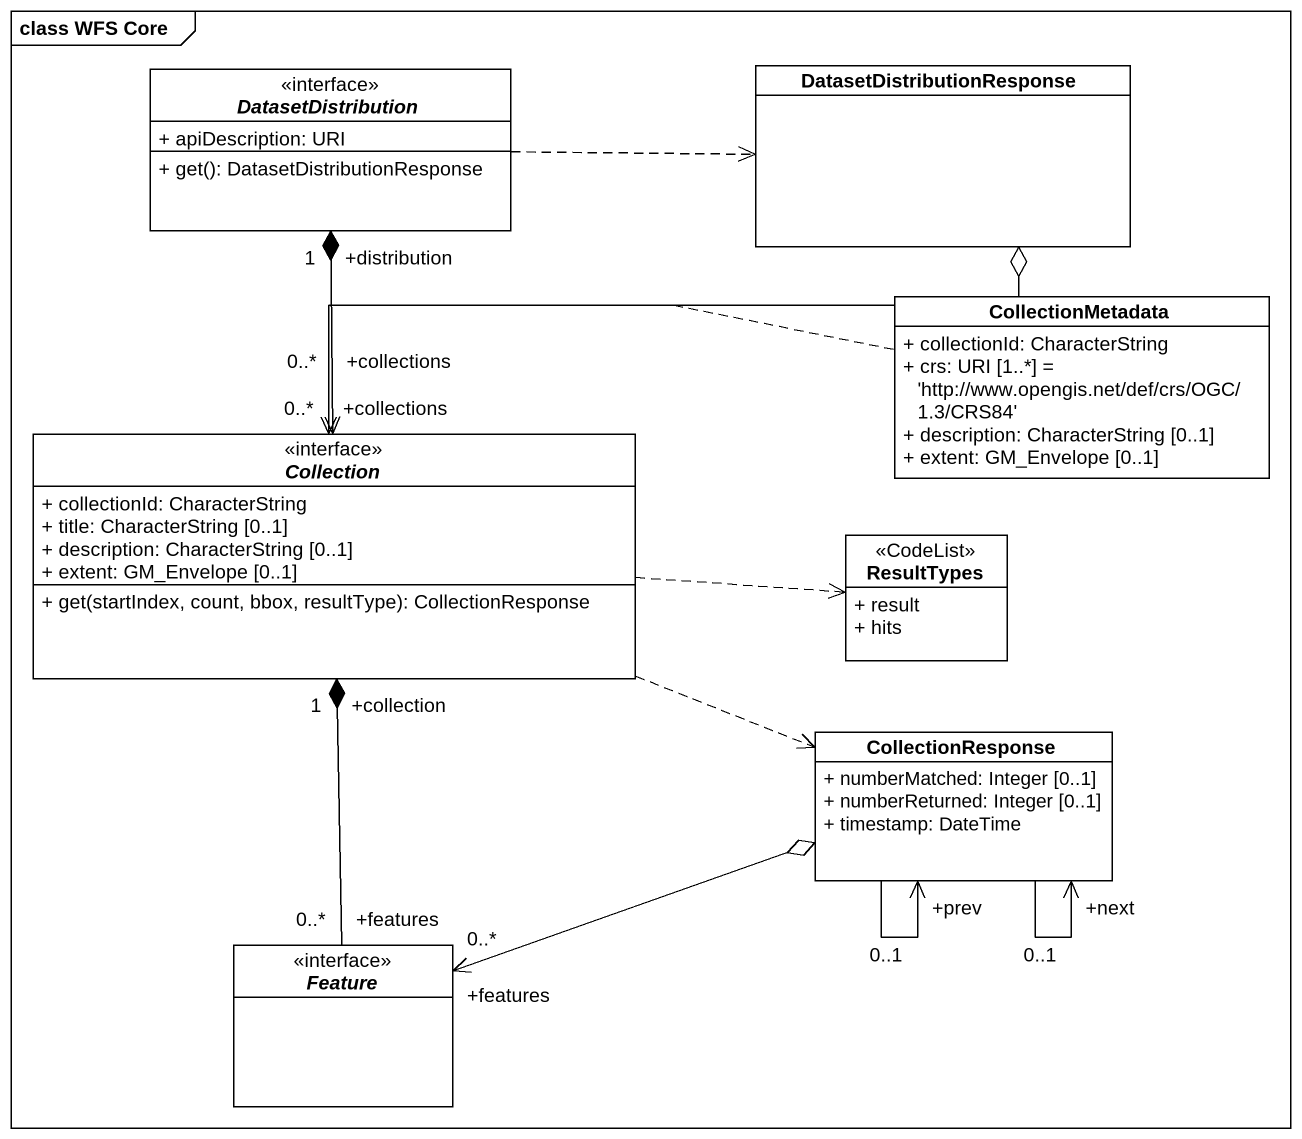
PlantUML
@startuml
mainframe class WFS Core
hide circle
hide empty members
skinparam classAttributeIconSize 0
interface DatasetDistribution #FFFFFF {
  + apiDescription: URI
  + get(): DatasetDistributionResponse
}
class DatasetDistributionResponse #FFFFFF
class CollectionMetadata #FFFFFF {
  + collectionId: CharacterString
  + crs: URI [1..*] = 'http://www.opengis.net/def/crs/OGC/1.3/CRS84'
  + description: CharacterString [0..1]
  + extent: GM_Envelope [0..1]
}
interface Collection #FFFFFF {
  + collectionId: CharacterString
  + title: CharacterString [0..1]
  + description: CharacterString [0..1]
  + extent: GM_Envelope [0..1]
  + get(startIndex, count, bbox, resultType): CollectionResponse
}
class ResultTypes <<CodeList>> #FFFFFF {
  + result
  + hits
}
class CollectionResponse #FFFFFF {
  + numberMatched: Integer [0..1]
  + numberReturned: Integer [0..1]
  + timestamp: DateTime
}
interface Feature #FFFFFF
DatasetDistribution .right.> DatasetDistributionResponse
DatasetDistribution "+distribution\n1" *--> "+collections\n0..*" Collection
DatasetDistributionResponse o--> "+collections\n0..*" Collection
(DatasetDistributionResponse, Collection) .. CollectionMetadata
Collection .right.> ResultTypes
Collection .right.> CollectionResponse
CollectionResponse --> "+prev\n0..1" CollectionResponse
CollectionResponse --> "+next\n0..1" CollectionResponse
Feature "+features\n0..*" -up-* "+collection\n1" Collection
Feature "+features\n0..*" <-right-o CollectionResponse
@enduml
